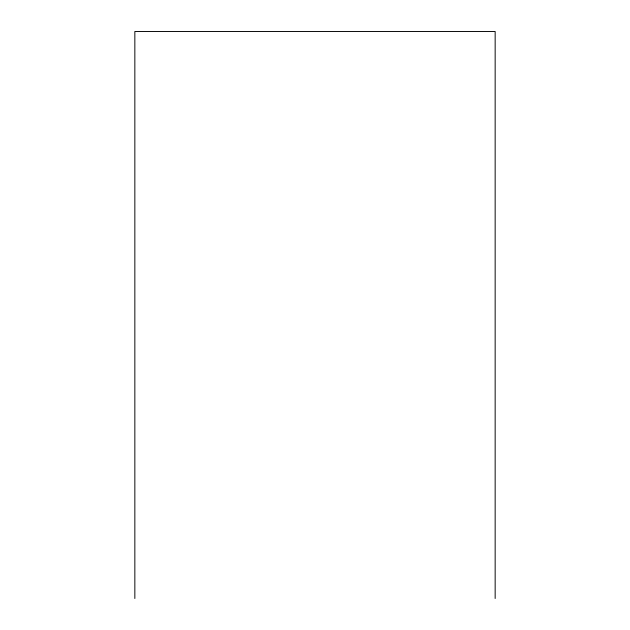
<?xml version="1.0" encoding="UTF-8"?>
<svg xmlns="http://www.w3.org/2000/svg" width="630" height="630" viewBox="0 0 630 630"><rect width="100%" height="100%" fill="white"/><g stroke="black" fill="none" stroke-linecap="round" stroke-linejoin="round"><path stroke-width="0.94" d="M495.156 598.5L495.156 31.5L134.844 31.5L134.844 598.5"/></g></svg>
